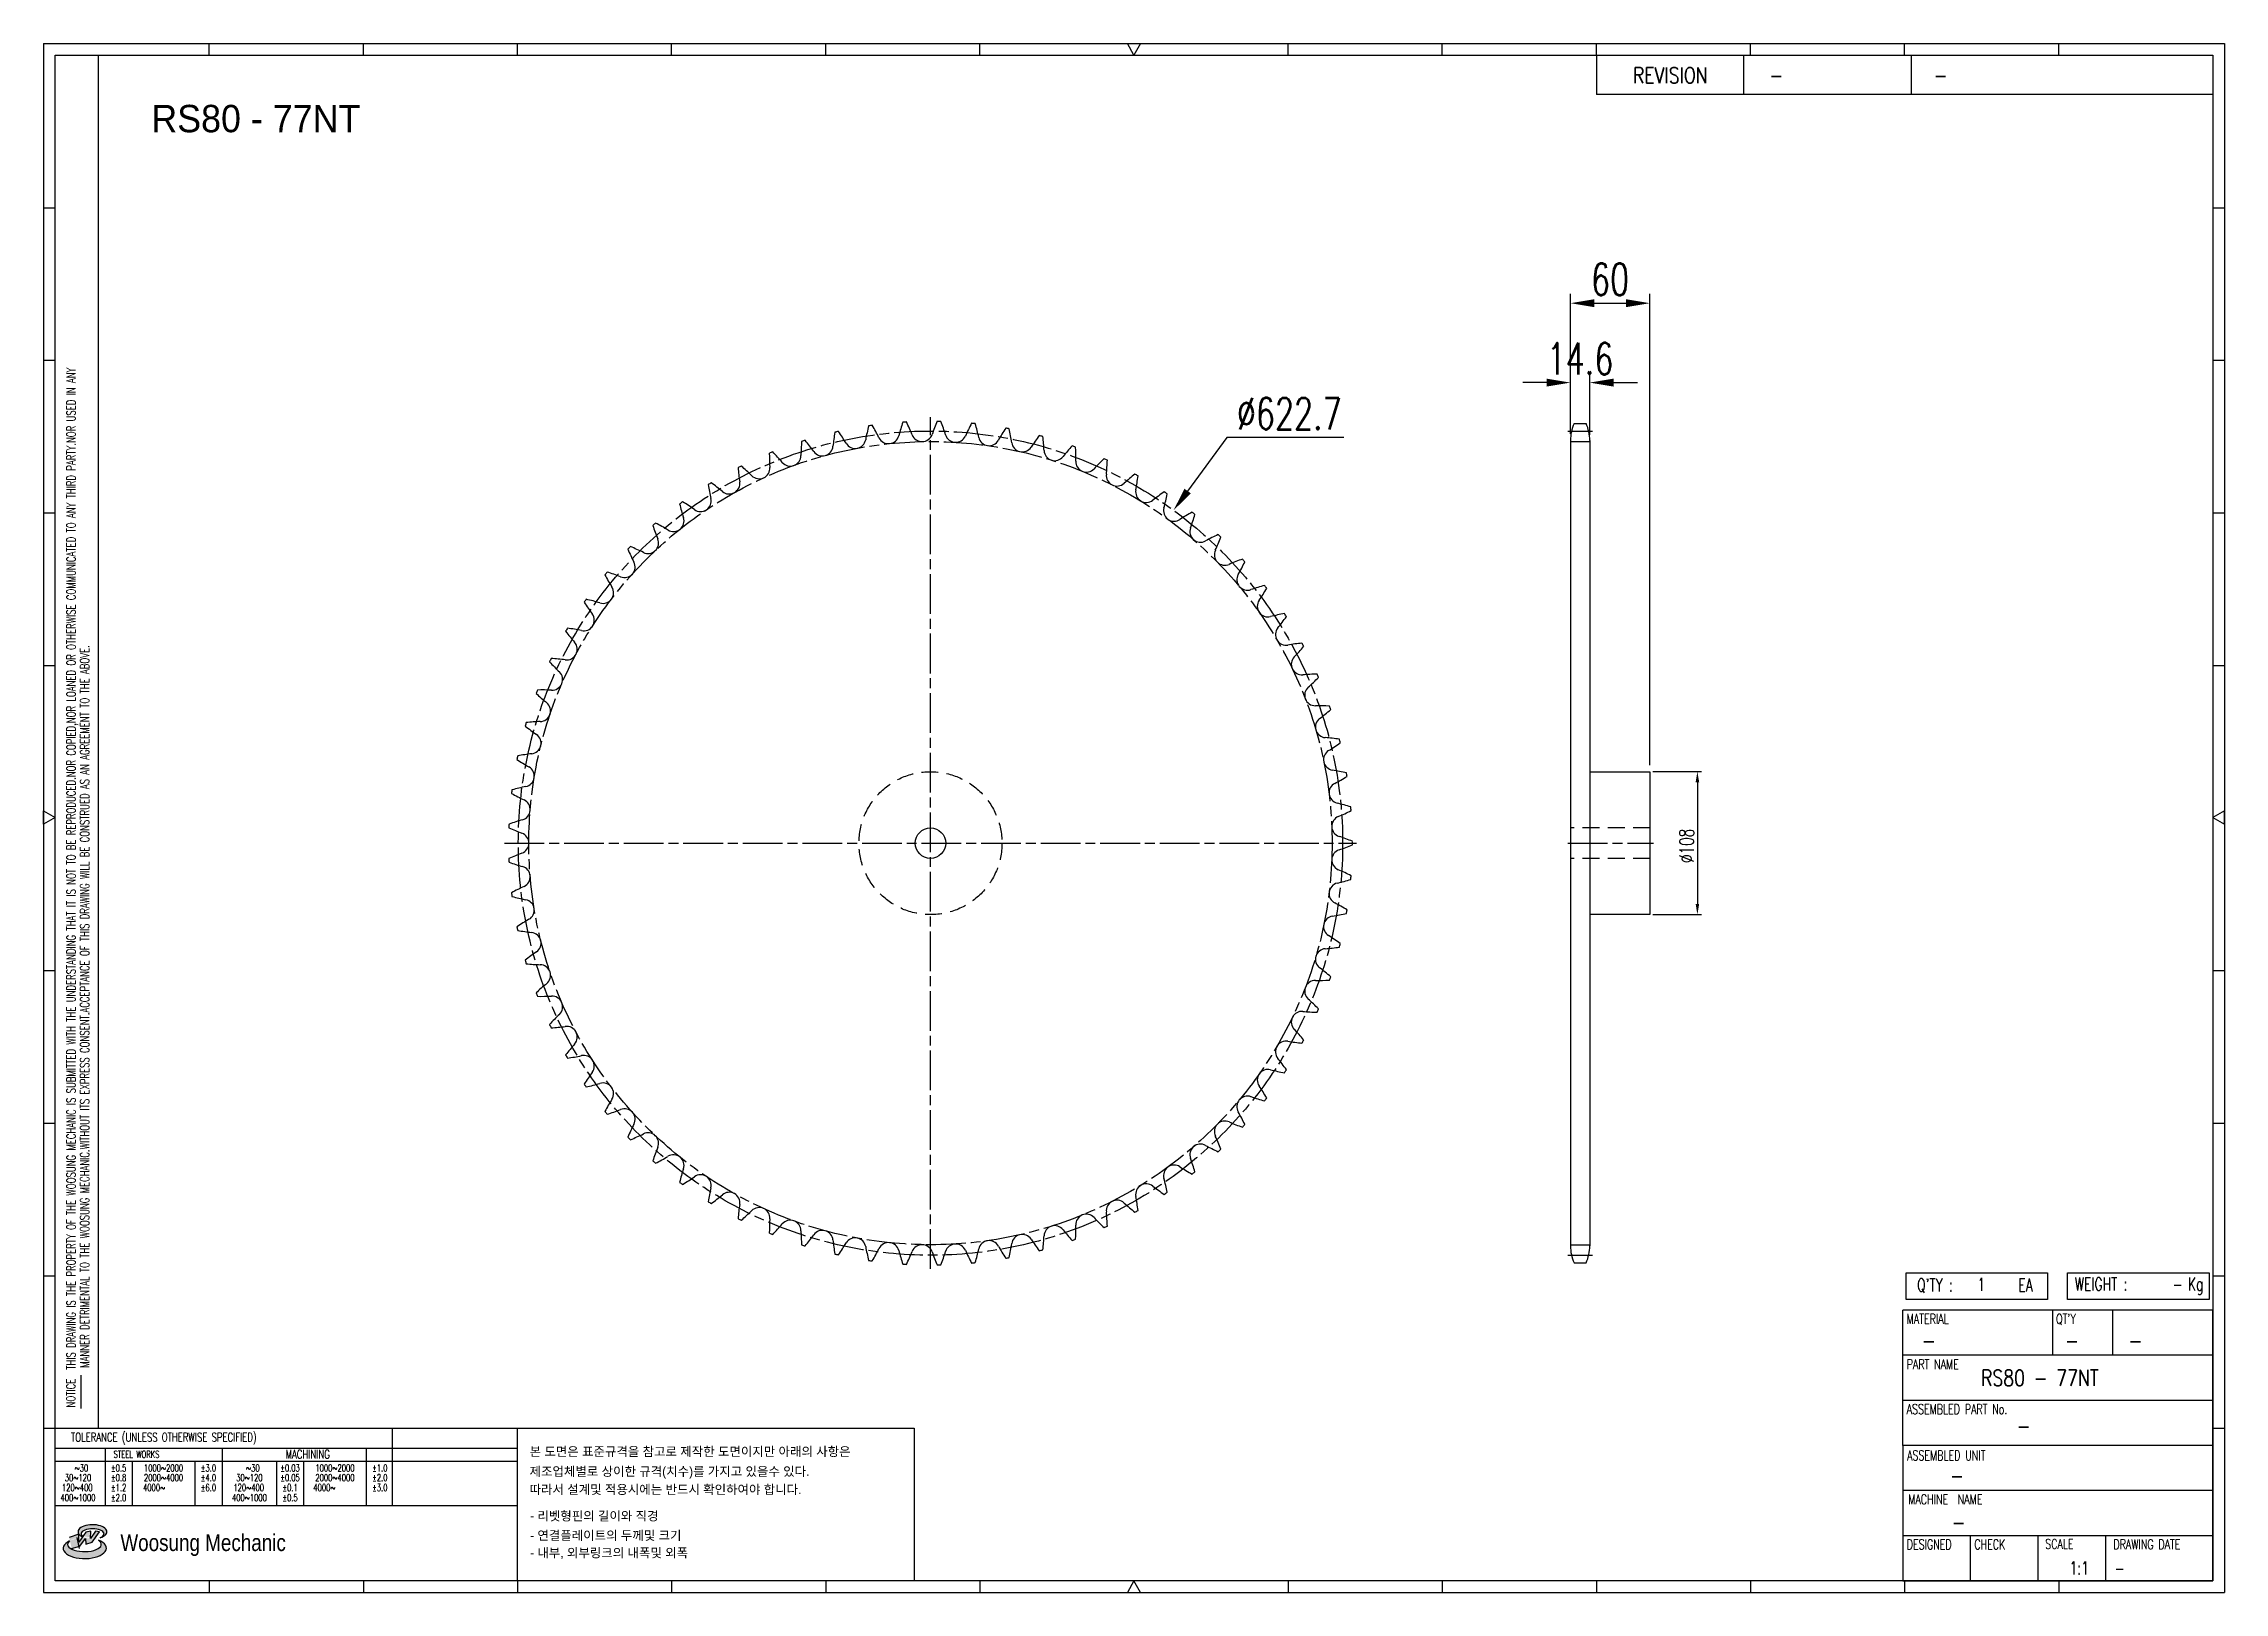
# Model space of a CAD drawing. Header units: millimetres. Extents: x 26814 to 28462, y 33 to 1203.
import ezdxf
from ezdxf.enums import TextEntityAlignment as Align

# ---------------------------------------------------------------- set-up
doc = ezdxf.new("R2010")
doc.units = ezdxf.units.MM
for name, pattern in [('AM_ISO08W050', [18, 12, -1.5, 3, -1.5]), ('AM_ISO08W050x2', [9, 6, -0.75, 1.5, -0.75]), ('HIDDEN', [9.525, 6.35, -3.175])]:
    doc.linetypes.add(name, pattern=pattern)
doc.layers.get('Defpoints').update_dxf_attribs({"color": 80})
doc.layers.add('CL2', color=4, linetype='AM_ISO08W050', lineweight=25)
for name, color, linetype in [('HL', 2, 'HIDDEN'), ('LOGO', 7, 'Continuous'), ('S-DIM', 7, 'Continuous'), ('TITLE', 7, 'Continuous')]:
    doc.layers.add(name, color=color, linetype=linetype)
doc.styles.add('HAN', font='ROMANS.shx', dxfattribs={"width": 0.7, "bigfont": 'whgtxt.shx'})
doc.styles.add('HKD_ST2', font='romans.shx', dxfattribs={"width": 0.7, "height": 4, "bigfont": '@extfont2.shx'})
doc.styles.add('HSG', font='SIMPLEX.shx', dxfattribs={"width": 0.7, "bigfont": 'HSG.shx'})
doc.styles.add('MtXpl_', font='Gulim.ttf')
doc.styles.add('SLDTEXTSTYLE4', font='arial.ttf', dxfattribs={"width": 0.8})
doc.dimstyles.new('APP23', dxfattribs={"dimscale": 4.5, "dimtxt": 2.4, "dimasz": 1.8, "dimexe": 0.7, "dimexo": 0.5, "dimgap": 0.6, "dimtad": 1, "dimtoh": 1, "dimdec": 1, "dimrnd": 0.01, "dimzin": 9, "dimdsep": 46, "dimtxsty": 'HSG', "dimcen": 0, "dimclrd": 1, "dimclre": 1, "dimclrt": 256, "dimazin": 2, "dimtp": 1, "dimtm": 1, "dimtfac": 0.5, "dimtdec": 1, "dimtix": 1, "dimtofl": 0, "dimtmove": 0, "dimatfit": 3, "dimfxl": 0, "dimtvp": 1, "dimtolj": 2, "dimlwd": -1, "dimlwe": -1, "dimarcsym": 0})
doc.dimstyles.new('APP36', dxfattribs={"dimscale": 10, "dimtxt": 2.4, "dimasz": 1.8, "dimexe": 0.7, "dimexo": 0.5, "dimgap": 0.6, "dimtad": 1, "dimtoh": 1, "dimdec": 1, "dimrnd": 0.01, "dimzin": 9, "dimdsep": 46, "dimtxsty": 'HSG', "dimcen": 0, "dimclrd": 1, "dimclre": 1, "dimclrt": 256, "dimazin": 2, "dimtp": 1, "dimtm": 1, "dimtfac": 0.5, "dimtdec": 1, "dimtofl": 0, "dimtmove": 0, "dimatfit": 3, "dimfxl": 0, "dimtvp": 1, "dimtolj": 2, "dimlwd": -1, "dimlwe": -1, "dimarcsym": 0})

# ---------------------------------------------------------------- blocks, each defined once
blk = doc.blocks.new('MASTER')
at = {"layer": 'LOGO'}
h = blk.add_hatch(color=10, dxfattribs=at)
h.paths.add_polyline_path([(1.544, 35.177), (1.554, 34.966), (1.779, 35.034), (2.054, 35.422), (1.908, 35.446), (1.728, 35.167), (1.741, 35.439), (1.547, 35.405), (1.292, 35.041), (1.295, 35.33), (0.943, 35.208), (1.03, 34.8), (1.336, 34.885)])
edge = h.paths.add_edge_path()
edge.add_ellipse((1.795, 35.421), major_axis=(-0.53, 0), ratio=0.487785, start_angle=122.36065, end_angle=403.39574)
edge.add_line((1.411, 35.244), (1.419, 35.261))
edge.add_ellipse((1.798, 35.344), major_axis=(-0.423, 0), ratio=0.444396, start_angle=131.58977, end_angle=386.19408, ccw=False)
edge = h.paths.add_edge_path()
edge.add_ellipse((1.512, 34.815), major_axis=(-0.793, 0), ratio=0.480113, start_angle=314.67633, end_angle=590.85213)
edge.add_ellipse((1.501, 34.958), major_axis=(-0.62, 0), ratio=0.43311, start_angle=331.7024, end_angle=574.42495, ccw=False)
at = {"color": 140}
for p, q in [((0, 90.118), (80.15, 90.118)), ((0, 90.118), (0, 33.191)), ((80.15, 90.118), (80.15, 33.191)), ((57.068, 89.693), (57.068, 88.246)), ((62.47, 89.693), (62.47, 88.246)), ((68.635, 89.693), (68.635, 88.246)), ((79.725, 88.246), (57.068, 88.246)), ((68.449, 43.961), (68.449, 44.936)), ((68.449, 44.936), (73.654, 44.936)), ((73.654, 44.936), (73.654, 43.961)), ((74.39, 43.961), (74.39, 44.936)), ((74.39, 44.936), (79.595, 44.936)), ((79.595, 44.936), (79.595, 43.961)), ((68.336, 38.59), (68.336, 43.563)), ((79.725, 43.563), (68.336, 43.563)), ((73.654, 43.961), (68.449, 43.961)), ((73.827, 43.563), (73.827, 41.905)), ((79.595, 43.961), (74.39, 43.961)), ((76.037, 43.563), (76.037, 41.905)), ((79.725, 38.59), (79.725, 43.563)), ((79.725, 41.905), (68.336, 41.905)), ((79.725, 40.248), (68.336, 40.248)), ((68.336, 38.59), (68.336, 33.616)), ((79.725, 38.59), (68.336, 38.59)), ((79.725, 33.616), (79.725, 38.59)), ((79.725, 36.932), (68.336, 36.932)), ((79.725, 35.274), (68.336, 35.274)), ((70.822, 33.616), (70.822, 35.274)), ((73.309, 33.616), (73.309, 35.274)), ((75.796, 33.616), (75.796, 35.274)), ((0, 33.191), (80.15, 33.191)), ((68.336, 33.616), (79.725, 33.616))]:
    blk.add_line(p, q, dxfattribs=at)
for p, q in [((6.089, 89.693), (6.089, 90.118)), ((11.753, 89.693), (11.753, 90.118)), ((17.418, 89.693), (17.418, 90.118)), ((23.082, 89.693), (23.082, 90.118)), ((28.746, 89.693), (28.746, 90.118)), ((34.411, 89.693), (34.411, 90.118)), ((45.739, 89.693), (45.739, 90.118)), ((51.404, 89.693), (51.404, 90.118)), ((57.068, 89.693), (57.068, 90.118)), ((62.732, 89.693), (62.732, 90.118)), ((68.397, 89.693), (68.397, 90.118)), ((74.061, 89.693), (74.061, 90.118)), ((0, 84.085), (0.425, 84.085)), ((79.725, 84.085), (80.15, 84.085)), ((0, 78.478), (0.425, 78.478)), ((79.725, 78.478), (80.15, 78.478)), ((0, 72.87), (0.425, 72.87)), ((79.725, 72.87), (80.15, 72.87)), ((0, 67.262), (0.425, 67.262)), ((79.725, 67.262), (80.15, 67.262)), ((0, 56.047), (0.425, 56.047)), ((79.725, 56.047), (80.15, 56.047)), ((0, 50.439), (0.425, 50.439)), ((79.725, 50.439), (80.15, 50.439)), ((0, 44.832), (0.425, 44.832)), ((79.725, 44.832), (80.15, 44.832)), ((1.377, 39.947), (1.377, 41.174)), ((0, 39.224), (0.425, 39.224)), ((79.725, 39.224), (80.15, 39.224)), ((6.089, 33.616), (6.089, 33.191)), ((11.753, 33.616), (11.753, 33.191)), ((17.418, 33.616), (17.418, 33.191)), ((23.082, 33.616), (23.082, 33.191)), ((28.746, 33.616), (28.746, 33.191)), ((34.411, 33.616), (34.411, 33.191)), ((45.739, 33.616), (45.739, 33.191)), ((51.404, 33.616), (51.404, 33.191)), ((57.068, 33.616), (57.068, 33.191)), ((62.732, 33.616), (62.732, 33.191)), ((68.397, 33.616), (68.397, 33.191)), ((74.061, 33.616), (74.061, 33.191))]:
    blk.add_line(p, q)
at = {"color": 2}
for p, q in [((2.017, 39.224), (2.017, 89.693)), ((0.425, 39.224), (17.418, 39.224)), ((0.425, 38.487), (17.418, 38.487)), ((2.257, 38.487), (2.257, 36.382)), ((6.557, 38.5), (6.557, 36.382)), ((11.857, 38.487), (11.857, 36.382)), ((12.816, 39.224), (12.816, 36.382)), ((17.418, 33.616), (17.418, 39.224)), ((0.425, 38.012), (17.418, 38.012)), ((3.257, 38.012), (3.257, 36.382)), ((5.557, 38.012), (5.557, 36.382)), ((8.557, 38.012), (8.557, 36.382)), ((9.557, 38.026), (9.557, 36.382)), ((0.425, 36.382), (17.418, 36.382))]:
    blk.add_line(p, q, dxfattribs=at)
for points in [[(40.075, 89.693), (39.83, 90.118), (40.32, 90.118)], [(0.425, 61.679), (0, 61.433), (0, 61.924)], [(79.725, 61.679), (80.15, 61.433), (80.15, 61.924)], [(40.075, 33.616), (39.83, 33.191), (40.32, 33.191)]]:
    blk.add_lwpolyline(points, close=True)
at = {"color": 140}
blk.add_lwpolyline([(0.425, 89.693), (79.725, 89.693), (79.725, 33.616), (0.425, 33.616)], close=True, dxfattribs=at)
at = {"layer": 'LOGO'}
for p, q in [((1.295, 35.33), (0.943, 35.208)), ((1.547, 35.405), (1.292, 35.041)), ((1.292, 35.041), (1.295, 35.33)), ((1.741, 35.439), (1.547, 35.405)), ((1.908, 35.446), (1.728, 35.167)), ((1.728, 35.167), (1.741, 35.439)), ((1.779, 35.034), (2.054, 35.422)), ((2.054, 35.422), (1.908, 35.446)), ((1.03, 34.8), (1.336, 34.885)), ((1.224, 35.208), (1.311, 34.8)), ((1.224, 35.208), (1.224, 35.208)), ((1.336, 34.885), (1.544, 35.177)), ((1.419, 35.261), (1.411, 35.244)), ((1.544, 35.177), (1.554, 34.966)), ((1.554, 34.966), (1.779, 35.034))]:
    blk.add_line(p, q, dxfattribs=at)
for centre, major_axis, ratio, start_param, end_param in [((1.795, 35.421), (-0.53, 0), 0.487785, 2.135596, 7.040584), ((1.798, 35.344), (-0.423, 0), 0.444396, 2.296675, 6.740358), ((1.512, 34.815), (-0.793, 0), 0.480113, 5.492138, 10.312315), ((1.501, 34.958), (-0.62, 0), 0.43311, 5.789299, 10.025607)]:
    blk.add_ellipse(centre, major_axis=major_axis, ratio=ratio, start_param=start_param, end_param=end_param, dxfattribs=at)
for s, height, style, width, p in [('REVISION', 0.5806, 'HAN', 0.8, (58.415, 88.664)), ('-', 0.581, 'HAN', 0.8, (63.426, 88.664)), ('-', 0.581, 'HAN', 0.8, (69.468, 88.664)), ("Q'TY : ", 0.4746, 'HKD_ST2', 0.7, (68.857, 44.253)), ('1', 0.475, 'HKD_ST2', 0.7, (71.071, 44.275)), ('EA', 0.4746, 'HKD_ST2', 0.7, (72.578, 44.253)), ('WEIGHT : ', 0.4746, 'HKD_ST2', 0.7, (74.65, 44.286)), ('Kg', 0.4746, 'HKD_ST2', 0.7, (78.807, 44.286)), ('-', 0.581, 'HAN', 0.8, (69.029, 42.157)), ('-', 0.581, 'HAN', 0.8, (74.289, 42.157)), ('-', 0.581, 'HAN', 0.8, (76.623, 42.157)), ('-', 0.581, 'HAN', 0.8, (72.515, 39.013)), ('-', 0.581, 'HAN', 0.8, (70.067, 37.189)), ('-', 0.581, 'HAN', 0.8, (70.126, 35.48)), ('1:1', 0.4746, 'HKD_ST2', 0.7, (74.458, 33.848)), ('-', 0.475, 'HKD_ST2', 0.7, (76.112, 33.837))]:
    blk.add_text(s, height=height, dxfattribs=dict(style=style, width=width)).set_placement(p)
at = {"color": 6, "style": 'HKD_ST2', "width": 0.7}
for s, p in [(' THIS DRAWING IS THE PROPERTY OF THE WOOSUNG MECHANIC IS SUBMITTED WITH THE UNDERSTANDING THAT IT IS NOT TO BE REPRODUCED.NOR COPIED,NOR LOANED OR OTHERWISE COMMUNICATED TO ANY THIRD PARTY.NOR USED IN ANY', (1.173, 41.217)), ('MANNER DETRIMENTAL TO THE WOOSUNG MECHANIC.WITHOUT ITS EXPRESS CONSENT.ACCEPTANCE OF THIS DRAWING WILL BE CONSTRUED AS AN AGREEMENT TO THE ABOVE.', (1.672, 41.447))]:
    blk.add_text(s, height=0.326266, rotation=90, dxfattribs=at).set_placement(p)
at = {"style": 'HKD_ST2', "width": 0.7}
blk.add_text('-', height=0.475, dxfattribs=at).set_placement((78.613, 44.286), align=Align.RIGHT)
at = {"color": 254, "style": 'HKD_ST2', "width": 0.7}
for s, height, p in [('MATERIAL', 0.3651, (68.474, 43.425)), ("QT'Y", 0.3651, (73.965, 43.425)), ('PART NAME', 0.3651, (68.474, 41.756)), ('ASSEMBLED PART No.', 0.36511, (68.474, 40.109)), ('ASSEMBLED UNIT', 0.36511, (68.49, 38.408)), ('MACHINE  NAME', 0.36511, (68.532, 36.794)), ('DESIGNED', 0.3651, (68.474, 35.136)), ('CHECK', 0.3651, (70.961, 35.136)), ('SCALE', 0.3651, (73.566, 35.153)), ('DRAWING DATE', 0.36511, (76.071, 35.141))]:
    blk.add_text(s, height=height, dxfattribs=at).set_placement(p, align=Align.TOP_LEFT)
at = {"style": 'HKD_ST2', "width": 0.7}
blk.add_text('NOTICE', height=0.3263, rotation=90, dxfattribs=at).set_placement((1.163, 39.988))
blk.add_text('TOLERANCE (UNLESS OTHERWISE SPECIFIED)', height=0.32627, dxfattribs=at).set_placement((4.417, 38.896), align=Align.MIDDLE_CENTER)
at = {"color": 4, "style": 'HKD_ST2', "width": 0.7}
for s, height, p in [('%%12630', 0.261, (1.389, 37.762)), ('1000%%1262000', 0.26101, (4.407, 37.762)), ('%%12630', 0.261, (7.689, 37.762)), ('1000%%1262000', 0.26101, (10.707, 37.762)), ('120%%126400', 0.26101, (1.237, 37.045)), ('30%%126120', 0.261, (1.263, 37.411)), ('4000%%126', 0.261, (4.061, 37.045)), ('2000%%1264000', 0.26101, (4.407, 37.411)), ('120%%126400', 0.26101, (7.537, 37.045)), ('30%%126120', 0.261, (7.563, 37.411)), ('4000%%126', 0.261, (10.321, 37.045)), ('2000%%1264000', 0.26101, (10.707, 37.411)), ('400%%1261000', 0.26101, (1.263, 36.67)), ('400%%1261000', 0.26101, (7.563, 36.67))]:
    blk.add_text(s, height=height, dxfattribs=at).set_placement(p, align=Align.MIDDLE_CENTER)
for s, height, p in [('%%P0.5', 0.261, (2.757, 37.762)), ('STEEL WORKS', 0.26101, (3.416, 38.268)), ('%%P3.0', 0.261, (6.057, 37.762)), ('%%P0.03', 0.261, (9.057, 37.762)), ('MACHINING', 0.3263, (9.707, 38.27)), ('%%P1.0', 0.261, (12.357, 37.762)), ('%%P0.8', 0.261, (2.757, 37.411)), ('%%P1.2', 0.261, (2.757, 37.045)), ('%%P4.0', 0.261, (6.057, 37.411)), ('%%P6.0', 0.261, (6.057, 37.045)), ('%%P0.05', 0.261, (9.057, 37.411)), ('%%P0.1', 0.261, (9.057, 37.045)), ('%%P2.0', 0.261, (12.357, 37.411)), ('%%P3.0', 0.261, (12.357, 37.045)), ('%%P2.0', 0.261, (2.757, 36.67)), ('%%P0.5', 0.261, (9.057, 36.67))]:
    blk.add_text(s, height=height, dxfattribs=at).set_placement(p, align=Align.MIDDLE)
at = {"color": 1, "style": 'SLDTEXTSTYLE4', "width": 0.8}
blk.add_text('Woosung Mechanic', height=0.61957, dxfattribs=at).set_placement((2.822, 34.711))
blk = doc.blocks.new('*D3')
at = {"layer": 'Defpoints', "color": 0, "transparency": 16777216}
for p in [(27982.2, 946.6), (27967.6, 902.9), (27982.2, 902.1)]:
    blk.add_point(p, dxfattribs=at)
at = {"layer": 'S-DIM', "color": 1, "transparency": 16777216}
for p, q in [((27949.6, 946.6), (27931.6, 946.6)), ((27967.6, 907.9), (27967.6, 953.6)), ((27982.2, 907.1), (27982.2, 953.6)), ((28000.2, 946.6), (28018.2, 946.6))]:
    blk.add_line(p, q, dxfattribs=at)
for points in [[(27949.6, 949.6), (27949.6, 943.6), (27967.6, 946.6)], [(28000.2, 949.6), (28000.2, 943.6), (27982.2, 946.6)]]:
    blk.add_solid(points, dxfattribs=at)
at = {"layer": 'S-DIM', "transparency": 16777216, "insert": (27974.9, 964.6), "char_height": 24, "attachment_point": 5, "style": 'HSG'}
blk.add_mtext('\\A2;14.6', dxfattribs=at)
blk = doc.blocks.new('*D4')
at = {"layer": 'Defpoints', "color": 0, "transparency": 16777216}
for p in [(28027.6, 1006.6), (27967.6, 902.9), (28027.6, 652.7)]:
    blk.add_point(p, dxfattribs=at)
at = {"layer": 'S-DIM', "color": 1, "transparency": 16777216}
for p, q in [((27967.6, 907.9), (27967.6, 1013.6)), ((27985.6, 1006.6), (28009.6, 1006.6)), ((28027.6, 657.7), (28027.6, 1013.6))]:
    blk.add_line(p, q, dxfattribs=at)
for points in [[(27985.6, 1009.6), (27985.6, 1003.6), (27967.6, 1006.6)], [(28009.6, 1009.6), (28009.6, 1003.6), (28027.6, 1006.6)]]:
    blk.add_solid(points, dxfattribs=at)
at = {"layer": 'S-DIM', "transparency": 16777216, "insert": (27997.6, 1024.6), "char_height": 24, "attachment_point": 5, "style": 'HSG'}
blk.add_mtext('\\A2;60', dxfattribs=at)
blk = doc.blocks.new('*D5')
at = {"layer": 'Defpoints', "color": 0, "transparency": 16777216}
for p in [(27667.8, 850.1), (27300.5, 347.2)]:
    blk.add_point(p, dxfattribs=at)
at = {"layer": 'S-DIM', "color": 1, "transparency": 16777216}
for p, q in [((27708, 905.2), (27678.4, 864.6)), ((27796.4, 905.2), (27708, 905.2))]:
    blk.add_line(p, q, dxfattribs=at)
blk.add_solid([(27676, 866.4), (27680.9, 862.9), (27667.8, 850.1)], dxfattribs=at)
at = {"layer": 'S-DIM', "transparency": 16777216, "insert": (27755.2, 923.2), "char_height": 24, "attachment_point": 5, "style": 'HSG'}
blk.add_mtext('\\A2;∅622.7', dxfattribs=at)
blk = doc.blocks.new('*D2')
at = {"layer": 'Defpoints', "color": 0, "transparency": 16777216}
for p in [(28027.6, 652.7), (28027.6, 544.7), (28063.5, 544.7)]:
    blk.add_point(p, dxfattribs=at)
at = {"layer": 'S-DIM', "color": 1, "transparency": 16777216}
for p, q in [((28029.9, 652.7), (28066.7, 652.7)), ((28063.5, 644.6), (28063.5, 552.8)), ((28029.9, 544.7), (28066.7, 544.7))]:
    blk.add_line(p, q, dxfattribs=at)
for points in [[(28062.2, 644.6), (28064.9, 644.6), (28063.5, 652.7)], [(28062.2, 552.8), (28064.9, 552.8), (28063.5, 544.7)]]:
    blk.add_solid(points, dxfattribs=at)
at = {"layer": 'S-DIM', "transparency": 16777216, "insert": (28055.4, 596.6), "char_height": 10.8, "attachment_point": 5, "rotation": 90, "style": 'HSG'}
blk.add_mtext('\\A2;%%c108', dxfattribs=at)

msp = doc.modelspace()

# ---------------------------------------------------------------- linework, layer by layer
for p, q in [((27970.44, 915.63), (27979.44, 915.63)), ((27967.64, 902.93), (27967.64, 294.39)), ((27982.24, 902.93), (27982.24, 294.39)), ((27982.24, 652.66), (28027.64, 652.66)), ((28027.64, 652.66), (28027.64, 544.66)), ((28027.64, 544.66), (27982.24, 544.66)), ((27970.44, 281.69), (27979.44, 281.69))]:
    msp.add_line(p, q)
at = {"color": 140}
msp.add_lwpolyline([(27172.21, 156.61), (27471.89, 156.61), (27471.89, 41.35), (27172.21, 41.35)], close=True, dxfattribs=at)
msp.add_circle((27484.17, 598.66), 11.5)
for centre, radius, start, end in [((27560.4, 884.32), 150.54, 170.53215, 174.61039), ((27484.17, 598.66), 318.72, 102.61036, 103.10392), ((27291.54, 822.96), 150.54, 31.1039, 35.18214), ((27583.43, 877.16), 150.54, 165.85682, 169.93506), ((27484.17, 598.66), 318.72, 97.93504, 98.4286), ((27310.47, 837.91), 150.54, 26.42857, 30.50681), ((27452.46, 908.48), 8.02, 206.42857, 345.25974), ((27605.8, 868.14), 150.54, 161.1815, 165.25974), ((27484.17, 598.66), 318.72, 93.25971, 93.75328), ((27330.54, 851.27), 150.54, 21.75325, 25.83149), ((27477.82, 910.04), 8.02, 201.75325, 340.58442), ((27627.36, 857.33), 150.54, 156.50618, 160.58442), ((27484.17, 598.66), 318.72, 88.58439, 89.07795), ((27351.65, 862.95), 150.54, 17.07792, 21.15616), ((27503.22, 909.52), 8.02, 197.07792, 335.90909), ((27647.97, 844.8), 150.54, 151.83085, 155.90909), ((27484.17, 598.66), 318.72, 83.90906, 84.40263), ((27373.63, 872.88), 150.54, 12.4026, 16.48084), ((27667.48, 830.63), 150.54, 147.15553, 151.23377), ((27484.17, 598.66), 318.72, 79.23374, 79.7273), ((27396.35, 880.97), 150.54, 7.72727, 11.80551), ((27685.78, 814.91), 150.54, 142.4802, 146.55844), ((27484.17, 598.66), 318.72, 74.55841, 75.05198), ((27997.84, 902.93), 30.2, 155.13196, 180), ((27952.04, 902.93), 30.2, 0, 24.86804), ((27484.17, 598.66), 318.72, 111.96101, 112.45457), ((27512.97, 892.91), 150.54, 179.8828, 183.96104), ((27257.66, 788.68), 150.54, 40.45455, 44.53279), ((27378.31, 891.56), 8.02, 220.45455, 359.28571), ((27536.86, 889.58), 150.54, 175.20747, 179.28571), ((27484.17, 598.66), 318.72, 107.28569, 107.77925), ((27273.9, 806.51), 150.54, 35.77922, 39.85746), ((27402.54, 899.21), 8.02, 215.77922, 354.61039), ((27427.31, 904.87), 8.02, 211.1039, 349.93506), ((27528.49, 906.93), 8.02, 192.4026, 331.23377), ((27553.47, 902.29), 8.02, 187.72727, 326.55844), ((27419.65, 887.19), 150.54, 3.05195, 7.13019), ((27577.99, 895.64), 8.02, 183.05195, 321.88312), ((27702.74, 797.76), 150.54, 137.80488, 141.88312), ((27484.17, 598.66), 318.72, 69.88309, 70.37665), ((27443.38, 891.49), 150.54, 358.37662, 2.45486), ((27484.17, 598.66), 318.72, 116.63634, 117.1299), ((27488.89, 894.28), 150.54, 184.55812, 188.63636), ((27242.93, 769.58), 150.54, 45.12987, 49.20811), ((27354.79, 881.96), 8.02, 225.12987, 3.96104), ((27601.88, 887), 8.02, 178.37662, 317.20779), ((27718.24, 779.28), 150.54, 133.12955, 137.20779), ((27484.17, 598.66), 318.72, 65.20776, 65.70133), ((27624.99, 876.45), 8.02, 173.7013, 312.53247), ((27467.39, 893.84), 150.54, 353.7013, 357.77954), ((27732.18, 759.6), 150.54, 128.45423, 132.53247), ((27484.17, 598.66), 318.72, 60.53244, 61.026), ((27491.5, 894.23), 150.54, 349.02597, 353.10421), ((27310.48, 857.17), 8.02, 234.48052, 13.31169), ((27484.17, 598.66), 318.72, 121.31166, 121.80522), ((27464.78, 893.68), 150.54, 189.23345, 193.31169), ((27229.8, 749.35), 150.54, 49.80519, 53.88343), ((27332.13, 870.47), 8.02, 229.80519, 8.63636), ((27647.17, 864.04), 8.02, 169.02597, 307.85714), ((27744.47, 738.85), 150.54, 123.7789, 127.85714), ((27515.57, 892.65), 150.54, 344.35065, 348.42889), ((27484.17, 598.66), 318.72, 55.85711, 56.35068), ((27484.17, 598.66), 318.72, 130.66231, 131.15587), ((27208.69, 706.02), 150.54, 59.15584, 63.23408), ((27289.99, 842.16), 8.02, 239.15584, 17.98701), ((27484.17, 598.66), 318.72, 125.98698, 126.48055), ((27440.8, 891.12), 150.54, 193.90877, 197.98701), ((27218.36, 728.12), 150.54, 54.48052, 58.55876), ((27668.26, 849.87), 8.02, 164.35065, 303.18182), ((27755.04, 717.17), 150.54, 119.10358, 123.18182), ((27539.43, 889.11), 150.54, 339.67532, 343.75356), ((27484.17, 598.66), 318.72, 51.18179, 51.67535), ((27270.79, 825.52), 8.02, 243.83117, 22.66234), ((27417.11, 886.61), 150.54, 198.5841, 202.66234), ((27688.12, 834.03), 8.02, 159.67532, 298.50649), ((27763.79, 694.69), 150.54, 114.42825, 118.50649), ((27562.92, 883.64), 150.54, 335, 339.07824), ((27484.17, 598.66), 318.72, 46.50647, 47.00003), ((27253.01, 807.37), 8.02, 248.50649, 27.33766), ((27484.17, 598.66), 318.72, 135.33763, 135.8312), ((27393.86, 880.19), 150.54, 203.25942, 207.33766), ((27200.86, 683.21), 150.54, 63.83117, 67.90941), ((27706.63, 816.63), 8.02, 155, 293.83117), ((27770.69, 671.58), 150.54, 109.75293, 113.83117), ((27585.89, 876.27), 150.54, 330.32468, 334.40292), ((27484.17, 598.66), 318.72, 41.83114, 42.3247), ((27236.76, 787.83), 8.02, 253.18182, 32.01299), ((27484.17, 598.66), 318.72, 140.01296, 140.50652), ((27371.21, 871.89), 150.54, 207.93475, 212.01299), ((27194.91, 659.84), 150.54, 68.50649, 72.58473), ((27723.65, 797.77), 8.02, 150.32468, 289.15584), ((27775.68, 647.99), 150.54, 105.0776, 109.15584), ((27608.17, 867.06), 150.54, 325.64935, 329.72759), ((27484.17, 598.66), 318.72, 37.15582, 37.64938), ((27484.17, 598.66), 318.72, 144.68828, 145.18185), ((27349.32, 861.77), 150.54, 212.61007, 216.68831), ((27190.89, 636.05), 150.54, 73.18182, 77.26006), ((27739.08, 777.59), 8.02, 145.64935, 284.48052), ((27484.17, 598.66), 318.72, 149.36361, 149.85717), ((27328.32, 849.91), 150.54, 217.2854, 221.36364), ((27188.81, 612.03), 150.54, 77.85714, 81.93538), ((27222.17, 767.04), 8.02, 257.85714, 36.68831), ((27778.73, 624.06), 150.54, 100.40228, 104.48052), ((27752.82, 756.21), 8.02, 140.97403, 279.80519), ((27629.64, 856.05), 150.54, 320.97403, 325.05227), ((27484.17, 598.66), 318.72, 32.48049, 32.97405), ((27209.31, 745.12), 8.02, 262.53247, 41.36364), ((27779.82, 599.97), 150.54, 95.72695, 99.80519), ((27650.13, 843.34), 150.54, 316.2987, 320.37694), ((27484.17, 598.66), 318.72, 27.80517, 28.29873), ((27484.17, 598.66), 318.72, 154.03893, 154.5325), ((27308.36, 836.37), 150.54, 221.96072, 226.03896), ((27188.71, 587.91), 150.54, 82.53247, 86.61071), ((27198.29, 722.23), 8.02, 267.20779, 46.03896), ((27764.77, 733.79), 8.02, 136.2987, 275.12987), ((27778.94, 575.86), 150.54, 91.05163, 95.12987), ((27484.17, 598.66), 318.72, 23.12984, 23.6234), ((27484.17, 598.66), 318.72, 158.71426, 159.20782), ((27289.57, 821.25), 150.54, 226.63605, 230.71429), ((27190.57, 563.86), 150.54, 87.20779, 91.28603), ((27774.85, 710.47), 8.02, 131.62338, 270.45455), ((27669.53, 829), 150.54, 311.62338, 315.70162), ((27189.17, 698.52), 8.02, 271.88312, 50.71429), ((27776.11, 551.91), 150.54, 86.37631, 90.45455), ((27782.99, 686.4), 8.02, 126.94805, 265.77922), ((27687.68, 813.12), 150.54, 306.94805, 311.02629), ((27484.17, 598.66), 318.72, 18.45452, 18.94808), ((27484.17, 598.66), 318.72, 163.38958, 163.88315), ((27272.07, 804.64), 150.54, 231.31137, 235.38961), ((27194.38, 540.04), 150.54, 91.88312, 95.96136), ((27182.01, 674.14), 8.02, 276.55844, 55.38961), ((27771.32, 528.27), 150.54, 81.70098, 85.77922), ((27484.17, 598.66), 318.72, 13.77919, 14.27276), ((27484.17, 598.66), 318.72, 168.06491, 168.55847), ((27255.99, 786.67), 150.54, 235.98669, 240.06494), ((27200.12, 516.62), 150.54, 96.55844, 100.63668), ((27789.15, 661.76), 8.02, 122.27273, 261.1039), ((27704.49, 795.82), 150.54, 302.27273, 306.35097), ((27176.87, 649.26), 8.02, 281.23377, 60.06494), ((27793.28, 636.69), 8.02, 117.5974, 256.42857), ((27764.63, 505.1), 150.54, 77.02566, 81.1039), ((27719.82, 777.21), 150.54, 297.5974, 301.67564), ((27484.17, 598.66), 318.72, 9.10387, 9.59743), ((27484.17, 598.66), 318.72, 172.74023, 173.23379), ((27241.43, 767.45), 150.54, 240.66202, 244.74026), ((27207.76, 493.74), 150.54, 101.23377, 105.31201), ((27173.76, 624.05), 8.02, 285.90909, 64.74026), ((27756.07, 482.55), 150.54, 72.35033, 76.42857), ((27484.17, 598.66), 318.72, 177.41556, 177.90912), ((27228.48, 747.1), 150.54, 245.33734, 249.41558), ((27217.23, 471.56), 150.54, 105.90909, 109.98733), ((27795.35, 611.36), 8.02, 112.92208, 251.75325), ((27733.59, 757.41), 150.54, 292.92208, 297.00032), ((27484.17, 598.66), 318.72, 4.42854, 4.92211), ((27172.73, 598.66), 8.02, 290.58442, 69.41558), ((27795.35, 585.96), 8.02, 108.24675, 247.07792), ((27745.7, 460.78), 150.54, 67.67501, 71.75325), ((27745.7, 736.55), 150.54, 288.24675, 292.32499), ((27484.17, 598.66), 318.72, 359.75322, 0.24678), ((27228.48, 450.22), 150.54, 110.58442, 114.66266), ((27484.17, 598.66), 318.72, 182.09088, 182.58444), ((27217.23, 725.76), 150.54, 250.01267, 254.09091), ((27173.76, 573.28), 8.02, 295.25974, 74.09091), ((27733.59, 439.92), 150.54, 62.99968, 67.07792), ((27241.43, 429.88), 150.54, 115.25974, 119.33798), ((27484.17, 598.66), 318.72, 186.76621, 187.25977), ((27793.28, 560.64), 8.02, 103.57143, 242.4026), ((27756.07, 714.77), 150.54, 283.57143, 287.64967), ((27484.17, 598.66), 318.72, 355.07789, 355.57146), ((27207.76, 703.58), 150.54, 254.68799, 258.76623), ((27176.87, 548.06), 8.02, 299.93506, 78.76623), ((27764.63, 692.22), 150.54, 278.8961, 282.97434), ((27719.82, 420.12), 150.54, 58.32436, 62.4026), ((27484.17, 598.66), 318.72, 350.40257, 350.89613), ((27255.99, 410.65), 150.54, 119.93506, 124.01331), ((27484.17, 598.66), 318.72, 191.44153, 191.93509), ((27200.12, 680.7), 150.54, 259.36332, 263.44156), ((27182.01, 523.18), 8.02, 304.61039, 83.44156), ((27789.15, 535.57), 8.02, 98.8961, 237.72727), ((27704.49, 401.5), 150.54, 53.64903, 57.72727), ((27272.07, 392.68), 150.54, 124.61039, 128.68863), ((27782.99, 510.92), 8.02, 94.22078, 233.05195), ((27771.32, 669.05), 150.54, 274.22078, 278.29902), ((27484.17, 598.66), 318.72, 345.72724, 346.22081), ((27484.17, 598.66), 318.72, 196.11685, 196.61042), ((27194.38, 657.28), 150.54, 264.03864, 268.11688), ((27189.17, 498.8), 8.02, 309.28571, 88.11688), ((27774.85, 486.85), 8.02, 89.54545, 228.37662), ((27776.11, 645.41), 150.54, 269.54545, 273.62369), ((27687.68, 384.2), 150.54, 48.97371, 53.05195), ((27484.17, 598.66), 318.72, 341.05192, 341.54548), ((27289.57, 376.08), 150.54, 129.28571, 133.36395), ((27484.17, 598.66), 318.72, 200.79218, 201.28574), ((27190.57, 633.46), 150.54, 268.71397, 272.79221), ((27198.29, 475.09), 8.02, 313.96104, 92.79221), ((27669.53, 368.32), 150.54, 44.29838, 48.37662), ((27308.36, 360.96), 150.54, 133.96104, 138.03928), ((27484.17, 598.66), 318.72, 205.4675, 205.96107), ((27764.77, 463.53), 8.02, 84.87013, 223.7013), ((27778.94, 621.46), 150.54, 264.87013, 268.94837), ((27484.17, 598.66), 318.72, 336.3766, 336.87016), ((27188.71, 609.42), 150.54, 273.38929, 277.46753), ((27209.31, 452.2), 8.02, 318.63636, 97.46753), ((27328.32, 347.42), 150.54, 138.63636, 142.7146), ((27752.82, 441.11), 8.02, 80.19481, 219.02597), ((27779.82, 597.36), 150.54, 260.19481, 264.27305), ((27650.13, 353.98), 150.54, 39.62306, 43.7013), ((27484.17, 598.66), 318.72, 331.70127, 332.19483), ((27484.17, 598.66), 318.72, 210.14283, 210.63639), ((27188.81, 585.3), 150.54, 278.06462, 282.14286), ((27222.17, 430.28), 8.02, 323.31169, 102.14286), ((27629.64, 341.27), 150.54, 34.94773, 39.02597), ((27349.32, 335.55), 150.54, 143.31169, 147.38993), ((27484.17, 598.66), 318.72, 214.81815, 215.31172), ((27190.89, 561.27), 150.54, 282.73994, 286.81818), ((27236.76, 409.49), 8.02, 327.98701, 106.81818), ((27739.08, 419.74), 8.02, 75.51948, 214.35065), ((27608.17, 330.27), 150.54, 30.27241, 34.35065), ((27778.73, 573.26), 150.54, 255.51948, 259.59772), ((27484.17, 598.66), 318.72, 327.02595, 327.51951), ((27371.21, 325.43), 150.54, 147.98701, 152.06525), ((27484.17, 598.66), 318.72, 219.49348, 219.98704), ((27194.91, 537.49), 150.54, 287.41527, 291.49351), ((27253.01, 389.95), 8.02, 332.66234, 111.49351), ((27723.65, 399.55), 8.02, 70.84416, 209.67532), ((27585.89, 321.05), 150.54, 25.59708, 29.67532), ((27775.68, 549.34), 150.54, 250.84416, 254.9224), ((27484.17, 598.66), 318.72, 322.35062, 322.84418), ((27393.86, 317.14), 150.54, 152.66234, 156.74058), ((27200.86, 514.11), 150.54, 292.09059, 296.16883), ((27270.79, 371.81), 8.02, 337.33766, 116.16883), ((27706.63, 380.7), 8.02, 66.16883, 205), ((27770.69, 525.74), 150.54, 246.16883, 250.24707), ((27484.17, 598.66), 318.72, 317.6753, 318.16886), ((27484.17, 598.66), 318.72, 224.1688, 224.66237), ((27417.11, 310.71), 150.54, 157.33766, 161.4159), ((27289.99, 355.17), 8.02, 342.01299, 120.84416), ((27688.12, 363.29), 8.02, 61.49351, 200.32468), ((27763.79, 502.63), 150.54, 241.49351, 245.57175), ((27562.92, 313.69), 150.54, 20.92176, 25), ((27484.17, 598.66), 318.72, 312.99997, 313.49353), ((27484.17, 598.66), 318.72, 228.84413, 229.33769), ((27208.69, 491.3), 150.54, 296.76592, 300.84416), ((27440.8, 306.2), 150.54, 162.01299, 166.09123), ((27218.36, 469.21), 150.54, 301.44124, 305.51948), ((27310.48, 340.15), 8.02, 346.68831, 125.51948), ((27668.26, 347.45), 8.02, 56.81818, 195.64935), ((27755.04, 480.16), 150.54, 236.81818, 240.89642), ((27539.43, 308.22), 150.54, 16.24644, 20.32468), ((27484.17, 598.66), 318.72, 308.32465, 308.81821), ((27484.17, 598.66), 318.72, 233.51945, 234.01302), ((27464.78, 303.64), 150.54, 166.68831, 170.76655), ((27229.8, 447.97), 150.54, 306.11657, 310.19481), ((27332.13, 326.85), 8.02, 351.36364, 130.19481), ((27647.17, 333.28), 8.02, 52.14286, 190.97403), ((27491.5, 303.1), 150.54, 6.89579, 10.97403), ((27744.47, 458.47), 150.54, 232.14286, 236.2211), ((27515.57, 304.68), 150.54, 11.57111, 15.64935), ((27484.17, 598.66), 318.72, 303.64932, 304.14289), ((27484.17, 598.66), 318.72, 238.19478, 238.68834), ((27488.89, 303.04), 150.54, 171.36364, 175.44188), ((27484.17, 598.66), 318.72, 242.8701, 243.36366), ((27242.93, 427.74), 150.54, 310.79189, 314.87013), ((27354.79, 315.37), 8.02, 356.03896, 134.87013), ((27512.97, 304.41), 150.54, 176.03896, 180.1172), ((27378.31, 305.76), 8.02, 0.71429, 139.54545), ((27601.88, 310.32), 8.02, 42.79221, 181.62338), ((27718.24, 418.04), 150.54, 222.79221, 226.87045), ((27624.99, 320.88), 8.02, 47.46753, 186.2987), ((27467.39, 303.48), 150.54, 2.22046, 6.2987), ((27732.18, 437.72), 150.54, 227.46753, 231.54577), ((27484.17, 598.66), 318.72, 298.974, 299.46756), ((27484.17, 598.66), 318.72, 247.54543, 248.03899), ((27257.66, 408.64), 150.54, 315.46721, 319.54545), ((27536.86, 307.74), 150.54, 180.71429, 184.79253), ((27273.9, 390.81), 150.54, 320.14254, 324.22078), ((27402.54, 298.11), 8.02, 5.38961, 144.22078), ((27560.4, 313), 150.54, 185.38961, 189.46785), ((27291.54, 374.37), 150.54, 324.81786, 328.8961), ((27427.31, 292.46), 8.02, 10.06494, 148.8961), ((27452.46, 288.84), 8.02, 14.74026, 153.57143), ((27528.49, 290.39), 8.02, 28.76623, 167.5974), ((27553.47, 295.03), 8.02, 33.44156, 172.27273), ((27685.78, 382.41), 150.54, 213.44156, 217.5198), ((27419.65, 310.13), 150.54, 352.86981, 356.94805), ((27577.99, 301.69), 8.02, 38.11688, 176.94805), ((27702.74, 399.56), 150.54, 218.11688, 222.19512), ((27484.17, 598.66), 318.72, 289.62335, 290.11691), ((27443.38, 305.83), 150.54, 357.54514, 1.62338), ((27484.17, 598.66), 318.72, 294.29867, 294.79224), ((27484.17, 598.66), 318.72, 252.22075, 252.71431), ((27484.17, 598.66), 318.72, 256.89608, 257.38964), ((27583.43, 320.17), 150.54, 190.06494, 194.14318), ((27484.17, 598.66), 318.72, 261.5714, 262.06496), ((27310.47, 359.41), 150.54, 329.49319, 333.57143), ((27605.8, 329.18), 150.54, 194.74026, 198.8185), ((27484.17, 598.66), 318.72, 266.24672, 266.74029), ((27330.54, 346.05), 150.54, 334.16851, 338.24675), ((27477.82, 287.29), 8.02, 19.41558, 158.24675), ((27627.36, 339.99), 150.54, 199.41558, 203.49382), ((27351.65, 334.37), 150.54, 338.84384, 342.92208), ((27503.22, 287.8), 8.02, 24.09091, 162.92208), ((27647.97, 352.53), 150.54, 204.09091, 208.16915), ((27484.17, 598.66), 318.72, 275.59737, 276.09094), ((27373.63, 324.45), 150.54, 343.51916, 347.5974), ((27667.48, 366.7), 150.54, 208.76623, 212.84447), ((27484.17, 598.66), 318.72, 280.2727, 280.76626), ((27396.35, 316.35), 150.54, 348.19449, 352.27273), ((27484.17, 598.66), 318.72, 284.94802, 285.44159), ((27997.84, 294.39), 30.2, 180, 204.86804), ((27952.04, 294.39), 30.2, 335.13196, 0), ((27484.17, 598.66), 318.72, 270.92205, 271.41561)]:
    msp.add_arc(centre, radius, start, end)
at = {"layer": 'CL2', "linetype": 'AM_ISO08W050x2', "ltscale": 5}
for p, q in [((27484.17, 276.94), (27484.17, 920.38)), ((27965.69, 910.02), (27984.18, 910.02)), ((27967.64, 902.08), (27982.24, 902.08)), ((27162.45, 598.66), (27805.89, 598.66)), ((27965.69, 598.66), (28030.45, 598.66)), ((27965.69, 287.3), (27984.18, 287.3)), ((27967.64, 295.24), (27982.24, 295.24))]:
    msp.add_line(p, q, dxfattribs=at)
for radius in [311.36, 303.42]:
    msp.add_circle((27484.17, 598.66), radius, dxfattribs=at)
at = {"layer": 'HL', "linetype": 'HIDDEN', "ltscale": 2}
for p, q in [((28027.64, 610.16), (27967.64, 610.16)), ((28027.64, 587.16), (27967.64, 587.16))]:
    msp.add_line(p, q, dxfattribs=at)
at = {"layer": 'HL', "ltscale": 2}
msp.add_circle((27484.17, 598.66), 54, dxfattribs=at)

# ---------------------------------------------------------------- block references
at = {"color": 140, "xscale": 20.55434503429597, "yscale": 20.55434503429597, "zscale": 20.55434503429597}
msp.add_blockref('MASTER', (26814.2, -649.61), dxfattribs=at)

# ---------------------------------------------------------------- texts
at = {"style": 'HAN', "width": 0.8}
msp.add_text('RS80 - 77NT', height=11.934, dxfattribs=at).set_placement((28277.82, 188.71))
at = {"color": 140, "style": 'MtXpl_'}
for s, p in [('본 도면은 표준규격을 참고로 제작한 도면이지만 아래의 사항은', (27181.32, 135.61)), ('제조업체별로 상이한 규격(치수)를 가지고 있을수 있다.', (27181.32, 120.61)), ('따라서 설계및 적용시에는 반드시 확인하여야 합니다.', (27181.32, 106.94)), ('- 리벳형핀의 길이와 직경', (27181.7, 86.93)), ('- 연결플레이트의 두께및 크기', (27181.7, 72.25)), ('- 내부, 외부링크의 내폭및 외폭', (27181.7, 59.08))]:
    msp.add_text(s, height=6.8948, dxfattribs=at).set_placement(p)
at = {"layer": 'TITLE', "color": 254, "style": 'MtXpl_'}
msp.add_text('RS80 - 77NT', height=20.6844, dxfattribs=at).set_placement((26895.58, 1135.74))

# ---------------------------------------------------------------- dimensions: what is measured, and where the dimension line sits
at = {"layer": 'S-DIM'}
dim = msp.add_linear_dim(base=(28027.64, 1006.61), p1=(27967.64, 902.93), p2=(28027.64, 652.66), dimstyle='APP36', dxfattribs=at)
dim.commit()
dim.dimension.update_dxf_attribs({"geometry": '*D4', "text_midpoint": (27997.64, 1024.61)})
dim = msp.add_linear_dim(base=(27982.24, 946.61), p1=(27967.64, 902.93), p2=(27982.24, 902.08), dimstyle='APP36', dxfattribs=at)
dim.commit()
dim.dimension.update_dxf_attribs({"geometry": '*D3', "text_midpoint": (27974.94, 946.61), "dimtype": 128})
dim = msp.add_diameter_dim_2p(p1=(27300.52, 347.23), p2=(27667.82, 850.09), dimstyle='APP36', dxfattribs=at)
dim.commit()
dim.dimension.update_dxf_attribs({"geometry": '*D5', "text_midpoint": (27755.23, 905.15), "dimtype": 131})
dim = msp.add_linear_dim(base=(28063.51, 544.66), p1=(28027.64, 652.66), p2=(28027.64, 544.66), angle=90, text='%%c<>', dimstyle='APP23', dxfattribs=at)
dim.commit()
dim.dimension.update_dxf_attribs({"geometry": '*D2', "text_midpoint": (28063.51, 596.62), "dimtype": 128})

doc.saveas('drawing.dxf')
